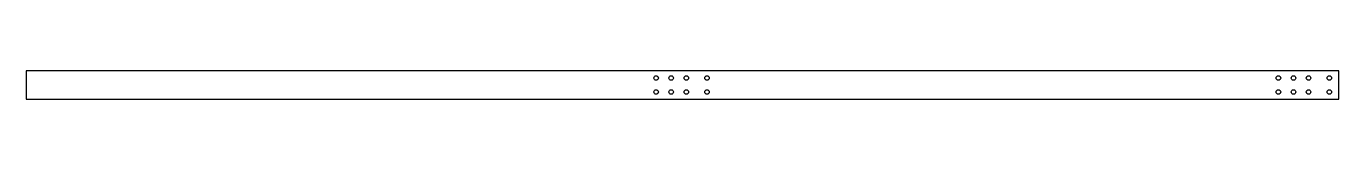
# Model space of a CAD drawing. Header units: millimetres. Extents: x 398 to 7358, y 1335 to 1485.
import ezdxf

# ---------------------------------------------------------------- set-up
doc = ezdxf.new("R2010")
doc.units = ezdxf.units.MM

msp = doc.modelspace()

# ---------------------------------------------------------------- linework, layer by layer
for p, q in [((7358.2, 1485.3), (398.2, 1485.3)), ((398.2, 1485.3), (398.2, 1335.3)), ((7358.2, 1335.3), (7358.2, 1485.3)), ((398.2, 1335.3), (7358.2, 1335.3))]:
    msp.add_line(p, q)
for centre in [(3738.2, 1447.3), (3818.2, 1447.3), (3898.2, 1447.3), (4008.2, 1447.3), (7038.2, 1447.3), (7118.2, 1447.3), (7198.2, 1447.3), (7308.2, 1447.3), (3738.2, 1373.3), (3818.2, 1373.3), (3898.2, 1373.3), (4008.2, 1373.3), (7038.2, 1373.3), (7118.2, 1373.3), (7198.2, 1373.3), (7308.2, 1373.3)]:
    msp.add_circle(centre, 12)

doc.saveas('drawing.dxf')
